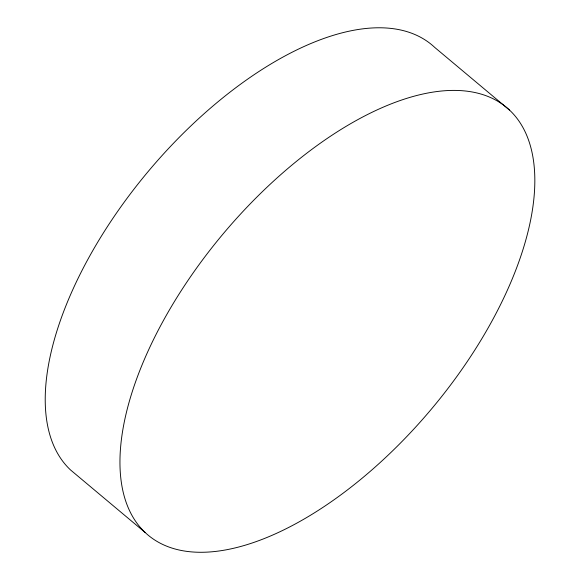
<?xml version="1.0" encoding="UTF-8"?>
<svg xmlns="http://www.w3.org/2000/svg" width="580" height="580" viewBox="0 0 580 580"><rect width="100%" height="100%" fill="white"/><g stroke="black" fill="none" stroke-linecap="round" stroke-linejoin="round"><path stroke-width="0.87" d="M509.443 110.019A279.002 136.09 -50 0 0 150.445 345.926A279.002 136.09 -50 0 0 322.125 507.899A279.002 136.09 -50 0 0 509.443 110.019L434.768 47.451A279.002 136.09 -50 0 0 153.541 165.198A279.002 136.09 -50 0 0 70.557 469.981L145.232 532.549"/></g></svg>
